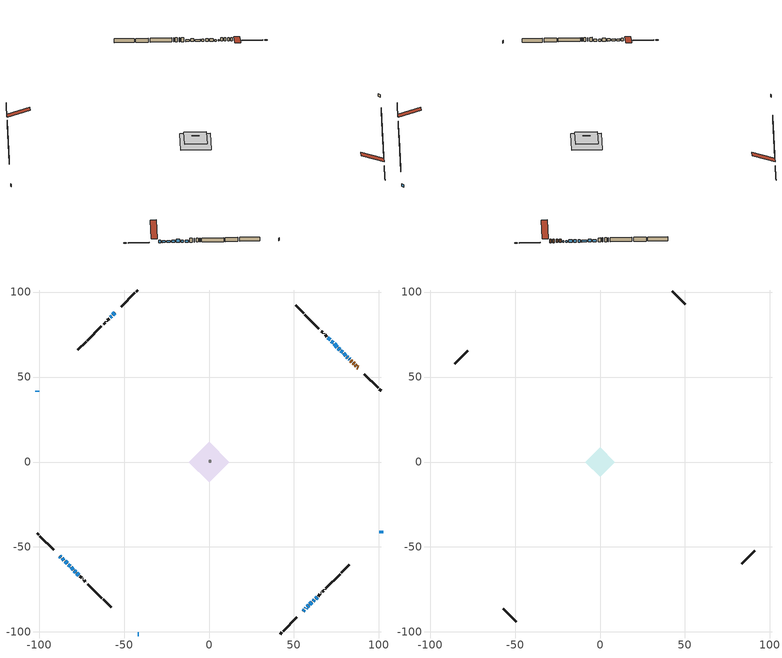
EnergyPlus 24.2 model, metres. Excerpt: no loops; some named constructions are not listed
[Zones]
conditioned space
 floor outside (Floor1 construction): -2.48,0 0,2.48 2.48,0 0,-2.48 z0
 floor outside (Floor2 construction): -3.28,0 0,3.28 3.28,0 0,-3.28 z0
 floor adiabatic (AdiabaticFloorConstruction): -11.78,0 0,11.78 11.78,0 0,-11.78 z0
 floor foundation (Slab1 construction): -8.3,3.08 -3.08,8.3 8.3,-3.08 3.08,-8.3 z0
 wall outside (RimJoist1 construction): 41.93,-101.23 42.93,-100.23 / -101.23,-41.93 -100.23,-42.93 / -41.93,101.23 -42.93,100.23 / 101.23,41.93 100.23,42.93 z0:0.3
 wall outside (RimJoist2 construction): 43.59,-99.57 51.72,-91.44 / -99.57,-43.59 -91.44,-51.72 / -43.59,99.57 -51.72,91.44 / 99.57,43.59 91.44,51.72 z0:0.3
 wall outside (AdiabaticWallConstruction 1): 87.8,55.36 87.33,55.83 / 86.67,56.49 86.06,57.1 / 85.4,57.76 84.76,58.4 / 84.1,59.06 83.47,59.69 z0:2.03
 wall outside (AdiabaticWallConstruction): 82.82,60.34 82.44,60.72 z0:0.94; 55.36,-87.8 56.19,-86.97 z0:0.46; -101.23,41.93 -101.23,41.37 / -41.93,-101.23 -41.37,-101.23 / 56.85,-86.32 57.24,-85.92 / 59.38,-83.78 60.6,-82.56 / 80.51,62.65 79.29,63.87 / 78.64,64.52 77.67,65.49 / -82.77,-60.39 -81.73,-61.43 / 101.23,-41.93 101.23,-40.56 z0:1.47; 57.9,-85.26 58.72,-84.44 / 81.78,61.38 81.17,61.99 z0:0.97; -87.8,-55.36 -87.11,-56.05 z0:1.6; 77.01,66.15 76.18,66.98 z0:1.37; -86.46,-56.7 -85.34,-57.82 / 61.26,-81.9 62.08,-81.08 / 75.53,67.63 73.7,69.46 / -55.36,87.8 -56.58,86.58 / -57.24,85.92 -58.07,85.09 / -79.2,-63.96 -78.37,-64.79 / -77.71,-65.45 -76.6,-66.56 / 62.74,-80.42 63.57,-79.6 z0:1.17; -84.69,-58.47 -83.43,-59.73 / 71.34,71.82 69.99,73.17 z0:1.22; -81.07,-62.09 -79.85,-63.31 z0:1.93; 73.04,70.12 72,71.16 z0:1.78
 wall outside (Wall1 construction): 64.22,-78.94 65.24,-77.92 / -75.94,-67.22 -74.93,-68.24 / -58.72,84.44 -59.74,83.42 / 69.33,73.83 68.31,74.85 z0:2.44
 wall outside (Wall2 construction): 65.9,-77.27 66.02,-77.14 / -74.27,-68.89 -74.14,-69.02 / -60.4,82.76 -60.52,82.64 / 67.66,75.5 67.53,75.63 z0:2.44
 wall outside (Wall3 construction): 66.68,-76.48 67.44,-75.72 / -73.49,-69.67 -72.72,-70.44 / -61.18,81.98 -61.94,81.22 / 66.87,76.29 66.11,77.05 z0:2.44
 wall outside (Wall4 construction): 68.1,-75.06 68.17,-74.99 / -72.06,-71.1 -72,-71.17 / -62.6,80.56 -62.67,80.49 / 65.45,77.71 65.38,77.78 z0:2.44
 wall outside (Wall5 construction): 68.83,-74.34 77.18,-65.98 / -71.34,-71.82 -62.98,-80.18 / -63.33,79.83 -71.68,71.48 / 64.73,78.43 56.37,86.79 z0:2.44
 wall outside (Wall6 construction): 77.84,-65.32 82.62,-60.54 / -62.32,-80.84 -57.54,-85.62 / -72.34,70.82 -77.12,66.04 / 55.71,87.45 50.93,92.23 z0:2.44
 window (WindowConstruction 23): 82.81,60.35 82.44,60.72 z0:0.94
 window (WindowConstruction 7): 55.36,-87.8 56.19,-86.97 z0:0.46
 window (WindowConstruction 8): -101.23,41.93 -101.23,41.37 z0:1.47
 window (WindowConstruction 9): -41.93,-101.23 -41.37,-101.23 z0:1.47
 window (WindowConstruction 10): 56.85,-86.31 57.24,-85.92 z0:1.47
 window (WindowConstruction 11): 57.9,-85.26 58.72,-84.44 z0:0.97
 window (WindowConstruction 12): 59.38,-83.78 60.6,-82.56 z0:1.47
 window (WindowConstruction 13): 81.78,61.38 81.17,61.99 z0:0.97
 window (WindowConstruction 14): 80.51,62.65 79.29,63.87 z0:1.47
 window (WindowConstruction 24): -87.8,-55.36 -87.11,-56.05 z0:1.6
 window (WindowConstruction 15): 78.64,64.52 77.67,65.49 z0:1.47
 window (WindowConstruction 25): 77.01,66.15 76.18,66.98 z0:1.37
 window (WindowConstruction 16): -86.46,-56.7 -85.34,-57.82 z0:1.17
 window (WindowConstruction 17): 61.26,-81.9 62.08,-81.08 z0:1.17
 window (WindowConstruction 18): 75.53,67.63 73.7,69.46 z0:1.17
 window (WindowConstruction 19): -55.36,87.8 -56.58,86.58 z0:1.17
 window (WindowConstruction 20): -57.24,85.92 -58.07,85.09 z0:1.17
 window (WindowConstruction): -84.69,-58.47 -83.43,-59.73 z0:1.22
 window (WindowConstruction 21): -82.77,-60.39 -81.73,-61.43 z0:1.47
 window (WindowConstruction 22): -81.07,-62.09 -79.85,-63.31 z0:1.93
 window (WindowConstruction 1): -79.2,-63.97 -78.37,-64.79 z0:1.17
 window (WindowConstruction 2): 73.04,70.12 72,71.16 z0:1.78
 window (WindowConstruction 3): -77.71,-65.45 -76.6,-66.56 z0:1.17
 window (WindowConstruction 4): 101.23,-41.93 101.23,-40.56 z0:1.47
 window (WindowConstruction 5): 62.74,-80.42 63.56,-79.6 z0:1.17
 window (WindowConstruction 6): 71.34,71.82 69.99,73.17 z0:1.22
 door (Door): 87.8,55.36 87.33,55.83 z0:2.03
 door (Door 1): 86.67,56.49 86.06,57.1 z0:2.03
 door (Door 2): 85.4,57.76 84.76,58.4 z0:2.03
 door (Door 3): 84.1,59.06 83.47,59.69 z0:2.03
 ceiling adiabatic (AdiabaticFloorConstruction): 0,-11.78 11.78,0 0,11.78 -11.78,0 z0
furnace airloop ret air zone
 floor adiabatic (AdiabaticConst): 0,0 0,1 1,1 1,0 z0
 wall adiabatic (AdiabaticConst): 0,1 0,0 1,0 1,1 0,1 z0:1
 ceiling adiabatic (AdiabaticConst): 1,0 1,1 0,1 0,0 z1
attic - vented
 floor to conditioned space (Floor3 construction Reversed): -8.64,0 0,8.64 8.64,0 0,-8.64 z2.44
 floor to conditioned space (Floor4 construction Reversed): -2.77,0 0,2.77 2.77,0 0,-2.77 z2.44
 wall outside (Wall7 construction): 83.28,-59.88 90.96,-52.2 / -56.88,-86.28 -49.2,-93.96 / -77.78,65.38 -85.46,57.7 / 50.27,92.89 42.59,100.57 z0:2.44
 roof outside (Roof1 construction): 54.71,-88.45,2.44 45.88,-79.63,6.6 43.55,-81.95,6.6 52.38,-90.78,2.44; -88.45,-54.71,2.44 -79.63,-45.88,6.6 -81.95,-43.55,6.6 -90.78,-52.38,2.44; -54.71,88.45,2.44 -45.88,79.63,6.6 -43.55,81.95,6.6 -52.38,90.78,2.44; 88.45,54.71,2.44 79.63,45.88,6.6 81.95,43.55,6.6 90.78,52.38,2.44
[Schedule:Day:Interval]
interior lighting schedule day 11: No, 01:00, 0.109091, 04:00, 0.0909091, 05:00, 0.1, 06:00, 0.163636, 07:00, 0.272727, 08:00, 0.345455, 10:00, 0.372727, 11:00, 0.354545, 12:00, 0.336364, 13:00, 0.327273, 14:00, 0.318182, 15:00, 0.336364, 16:00, 0.372727, 17:00, 0.454545, 18:00, 0.590909, 19:00, 0.781818, 20:00, 0.963636, 21:00, 1, 22:00, 0.718182, 23:00, 0.363636, 24:00, 0.163636
interior lighting schedule default day; occupants schedule default day; mech vent bath fan 0 schedule default day; mech vent bath fan 1 schedule default day; mech vent bath fan 2 schedule default day; mech vent range fan 0 schedule default day; misc plug loads schedule default day; clothes dryer exhaust 0 schedule default day; cooling season schedule day; cooling season schedule day 2; cooling season schedule default day; exterior lighting schedule default day; natural vent schedule default day: No, 24:00, 0
occupants schedule day: No, 05:00, 0.426829, 06:00, 0.719512, 07:00, 1, 08:00, 0.670732, 09:00, 0.329268, 14:00, 0.170732, 15:00, 0.231707, 16:00, 0.329268, 17:00, 0.5, 18:00, 0.670732, 19:00, 0.829268, 21:00, 1, 22:00, 0.853659, 23:00, 0.646341, 24:00, 0.426829
mech vent bath fan 0 schedule day; mech vent bath fan 1 schedule day; mech vent bath fan 2 schedule day: No, 07:00, 0, 08:00, 1, 09:00, 0.2, 24:00, 0
mech vent range fan 0 schedule day: No, 18:00, 0, 19:00, 1, 20:00, 0.2, 24:00, 0
misc plug loads schedule day: No, 06:00, 0.705882, 07:00, 0.745098, 08:00, 0.803922, 15:00, 0.823529, 16:00, 0.862745, 17:00, 0.921569, 18:00, 0.980392, 19:00, 1, 20:00, 0.980392, 21:00, 0.941176, 22:00, 0.862745, 23:00, 0.784314, 24:00, 0.72549
clothes dryer exhaust 0 schedule day: No, 01:00, 0.123457, 02:00, 0.0740741, 03:00, 0.0493827, 04:00, 0.0246914, 05:00, 0.0493827, 06:00, 0.0740741, 07:00, 0.197531, 08:00, 0.395062, 09:00, 0.592593, 10:00, 0.839506, 11:00, 0.962963, 12:00, 1, 13:00, 0.91358, 14:00, 0.82716, 15:00, 0.716049, 16:00, 0.753086, 17:00, 0.679012, 18:00, 0.666667, 20:00, 0.62963, 21:00, 0.641975, 22:00, 0.666667, 23:00, 0.54321, 24:00, 0.296296
cooling season schedule day 1: No, 24:00, 1
exterior lighting schedule day: No, 01:00, 0.566667, 03:00, 0.524167, 05:00, 0.495833, 06:00, 0.5525, 07:00, 0.623333, 08:00, 0.580833, 09:00, 0.439167, 10:00, 0.354167, 12:00, 0.34, 13:00, 0.354167, 14:00, 0.396667, 15:00, 0.425, 16:00, 0.495833, 17:00, 0.623333, 18:00, 0.793333, 19:00, 0.906667, 20:00, 0.963333, 21:00, 0.991667, 22:00, 0.920833, 23:00, 0.793333, 24:00, 0.665833
exterior lighting schedule day 1: No, 01:00, 0.528571, 03:00, 0.488929, 05:00, 0.4625, 06:00, 0.515357, 07:00, 0.581429, 08:00, 0.541786, 09:00, 0.409643, 10:00, 0.330357, 12:00, 0.317143, 13:00, 0.330357, 14:00, 0.37, 15:00, 0.396429, 16:00, 0.4625, 17:00, 0.581429, 18:00, 0.74, 19:00, 0.845714, 20:00, 0.898571, 21:00, 0.925, 22:00, 0.858929, 23:00, 0.74, 24:00, 0.621071
exterior lighting schedule day 10: No, 01:00, 0.552381, 03:00, 0.510952, 05:00, 0.483333, 06:00, 0.538571, 07:00, 0.607619, 08:00, 0.56619, 09:00, 0.428095, 10:00, 0.345238, 12:00, 0.331429, 13:00, 0.345238, 14:00, 0.386667, 15:00, 0.414286, 16:00, 0.483333, 17:00, 0.607619, 18:00, 0.773333, 19:00, 0.88381, 20:00, 0.939048, 21:00, 0.966667, 22:00, 0.897619, 23:00, 0.773333, 24:00, 0.649048
exterior lighting schedule day 11: No, 01:00, 0.571429, 03:00, 0.528571, 05:00, 0.5, 06:00, 0.557143, 07:00, 0.628571, 08:00, 0.585714, 09:00, 0.442857, 10:00, 0.357143, 12:00, 0.342857, 13:00, 0.357143, 14:00, 0.4, 15:00, 0.428571, 16:00, 0.5, 17:00, 0.628571, 18:00, 0.8, 19:00, 0.914286, 20:00, 0.971429, 21:00, 1, 22:00, 0.928571, 23:00, 0.8, 24:00, 0.671429
exterior lighting schedule day 2: No, 01:00, 0.485714, 03:00, 0.449286, 05:00, 0.425, 06:00, 0.473571, 07:00, 0.534286, 08:00, 0.497857, 09:00, 0.376429, 10:00, 0.303571, 12:00, 0.291429, 13:00, 0.303571, 14:00, 0.34, 15:00, 0.364286, 16:00, 0.425, 17:00, 0.534286, 18:00, 0.68, 19:00, 0.777143, 20:00, 0.825714, 21:00, 0.85, 22:00, 0.789286, 23:00, 0.68, 24:00, 0.570714
exterior lighting schedule day 3: No, 01:00, 0.442857, 03:00, 0.409643, 05:00, 0.3875, 06:00, 0.431786, 07:00, 0.487143, 08:00, 0.453929, 09:00, 0.343214, 10:00, 0.276786, 12:00, 0.265714, 13:00, 0.276786, 14:00, 0.31, 15:00, 0.332143, 16:00, 0.3875, 17:00, 0.487143, 18:00, 0.62, 19:00, 0.708571, 20:00, 0.752857, 21:00, 0.775, 22:00, 0.719643, 23:00, 0.62, 24:00, 0.520357
exterior lighting schedule day 4: No, 01:00, 0.4, 03:00, 0.37, 05:00, 0.35, 06:00, 0.39, 07:00, 0.44, 08:00, 0.41, 09:00, 0.31, 10:00, 0.25, 12:00, 0.24, 13:00, 0.25, 14:00, 0.28, 15:00, 0.3, 16:00, 0.35, 17:00, 0.44, 18:00, 0.56, 19:00, 0.64, 20:00, 0.68, 21:00, 0.7, 22:00, 0.65, 23:00, 0.56, 24:00, 0.47
exterior lighting schedule day 5: No, 01:00, 0.380952, 03:00, 0.352381, 05:00, 0.333333, 06:00, 0.371429, 07:00, 0.419048, 08:00, 0.390476, 09:00, 0.295238, 10:00, 0.238095, 12:00, 0.228571, 13:00, 0.238095, 14:00, 0.266667, 15:00, 0.285714, 16:00, 0.333333, 17:00, 0.419048, 18:00, 0.533333, 19:00, 0.609524, 20:00, 0.647619, 21:00, 0.666667, 22:00, 0.619048, 23:00, 0.533333, 24:00, 0.447619
exterior lighting schedule day 6: No, 01:00, 0.390476, 03:00, 0.36119, 05:00, 0.341667, 06:00, 0.380714, 07:00, 0.429524, 08:00, 0.400238, 09:00, 0.302619, 10:00, 0.244048, 12:00, 0.234286, 13:00, 0.244048, 14:00, 0.273333, 15:00, 0.292857, 16:00, 0.341667, 17:00, 0.429524, 18:00, 0.546667, 19:00, 0.624762, 20:00, 0.66381, 21:00, 0.683333, 22:00, 0.634524, 23:00, 0.546667, 24:00, 0.45881
exterior lighting schedule day 7: No, 01:00, 0.419048, 03:00, 0.387619, 05:00, 0.366667, 06:00, 0.408571, 07:00, 0.460952, 08:00, 0.429524, 09:00, 0.324762, 10:00, 0.261905, 12:00, 0.251429, 13:00, 0.261905, 14:00, 0.293333, 15:00, 0.314286, 16:00, 0.366667, 17:00, 0.460952, 18:00, 0.586667, 19:00, 0.670476, 20:00, 0.712381, 21:00, 0.733333, 22:00, 0.680952, 23:00, 0.586667, 24:00, 0.492381
exterior lighting schedule day 8: No, 01:00, 0.466667, 03:00, 0.431667, 05:00, 0.408333, 06:00, 0.455, 07:00, 0.513333, 08:00, 0.478333, 09:00, 0.361667, 10:00, 0.291667, 12:00, 0.28, 13:00, 0.291667, 14:00, 0.326667, 15:00, 0.35, 16:00, 0.408333, 17:00, 0.513333, 18:00, 0.653333, 19:00, 0.746667, 20:00, 0.793333, 21:00, 0.816667, 22:00, 0.758333, 23:00, 0.653333, 24:00, 0.548333
exterior lighting schedule day 9: No, 01:00, 0.509524, 03:00, 0.47131, 05:00, 0.445833, 06:00, 0.496786, 07:00, 0.560476, 08:00, 0.522262, 09:00, 0.394881, 10:00, 0.318452, 12:00, 0.305714, 13:00, 0.318452, 14:00, 0.356667, 15:00, 0.382143, 16:00, 0.445833, 17:00, 0.560476, 18:00, 0.713333, 19:00, 0.815238, 20:00, 0.86619, 21:00, 0.891667, 22:00, 0.827976, 23:00, 0.713333, 24:00, 0.59869
[Schedule:Week:Daily]
interior lighting schedule Week Rule - Dec2-Dec31: interior lighting schedule day 11, interior lighting schedule day 11, interior lighting schedule day 11, interior lighting schedule day 11, interior lighting schedule day 11, interior lighting schedule day 11, interior lighting schedule day 11, interior lighting schedule default day, interior lighting schedule default day, interior lighting schedule default day, interior lighting schedule default day, interior lighting schedule default day
occupants schedule Week Rule - Jan1-Dec31: occupants schedule day, occupants schedule day, occupants schedule day, occupants schedule day, occupants schedule day, occupants schedule day, occupants schedule day, occupants schedule default day, occupants schedule default day, occupants schedule default day, occupants schedule default day, occupants schedule default day
mech vent bath fan 0 schedule Week Rule - Jan1-Dec31: mech vent bath fan 0 schedule day, mech vent bath fan 0 schedule day, mech vent bath fan 0 schedule day, mech vent bath fan 0 schedule day, mech vent bath fan 0 schedule day, mech vent bath fan 0 schedule day, mech vent bath fan 0 schedule day, mech vent bath fan 0 schedule default day, mech vent bath fan 0 schedule default day, mech vent bath fan 0 schedule default day, mech vent bath fan 0 schedule default day, mech vent bath fan 0 schedule default day
mech vent bath fan 1 schedule Week Rule - Jan1-Dec31: mech vent bath fan 1 schedule day, mech vent bath fan 1 schedule day, mech vent bath fan 1 schedule day, mech vent bath fan 1 schedule day, mech vent bath fan 1 schedule day, mech vent bath fan 1 schedule day, mech vent bath fan 1 schedule day, mech vent bath fan 1 schedule default day, mech vent bath fan 1 schedule default day, mech vent bath fan 1 schedule default day, mech vent bath fan 1 schedule default day, mech vent bath fan 1 schedule default day
mech vent bath fan 2 schedule Week Rule - Jan1-Dec31: mech vent bath fan 2 schedule day, mech vent bath fan 2 schedule day, mech vent bath fan 2 schedule day, mech vent bath fan 2 schedule day, mech vent bath fan 2 schedule day, mech vent bath fan 2 schedule day, mech vent bath fan 2 schedule day, mech vent bath fan 2 schedule default day, mech vent bath fan 2 schedule default day, mech vent bath fan 2 schedule default day, mech vent bath fan 2 schedule default day, mech vent bath fan 2 schedule default day
mech vent range fan 0 schedule Week Rule - Jan1-Dec31: mech vent range fan 0 schedule day, mech vent range fan 0 schedule day, mech vent range fan 0 schedule day, mech vent range fan 0 schedule day, mech vent range fan 0 schedule day, mech vent range fan 0 schedule day, mech vent range fan 0 schedule day, mech vent range fan 0 schedule default day, mech vent range fan 0 schedule default day, mech vent range fan 0 schedule default day, mech vent range fan 0 schedule default day, mech vent range fan 0 schedule default day
misc plug loads schedule Week Rule - Jan1-Dec31: misc plug loads schedule day, misc plug loads schedule day, misc plug loads schedule day, misc plug loads schedule day, misc plug loads schedule day, misc plug loads schedule day, misc plug loads schedule day, misc plug loads schedule default day, misc plug loads schedule default day, misc plug loads schedule default day, misc plug loads schedule default day, misc plug loads schedule default day
clothes dryer exhaust 0 schedule Week Rule - Jan1-Dec31: clothes dryer exhaust 0 schedule day, clothes dryer exhaust 0 schedule day, clothes dryer exhaust 0 schedule day, clothes dryer exhaust 0 schedule day, clothes dryer exhaust 0 schedule day, clothes dryer exhaust 0 schedule day, clothes dryer exhaust 0 schedule day, clothes dryer exhaust 0 schedule default day, clothes dryer exhaust 0 schedule default day, clothes dryer exhaust 0 schedule default day, clothes dryer exhaust 0 schedule default day, clothes dryer exhaust 0 schedule default day
cooling season schedule Week Rule - Jan1-May26: cooling season schedule day, cooling season schedule day, cooling season schedule day, cooling season schedule day, cooling season schedule day, cooling season schedule day, cooling season schedule day, cooling season schedule default day, cooling season schedule default day, cooling season schedule default day, cooling season schedule default day, cooling season schedule default day
cooling season schedule Week Rule - May27-Jun2: cooling season schedule day, cooling season schedule day, cooling season schedule day, cooling season schedule day, cooling season schedule day, cooling season schedule day 1, cooling season schedule day 1, cooling season schedule default day, cooling season schedule default day, cooling season schedule default day, cooling season schedule default day, cooling season schedule default day
cooling season schedule Week Rule - Jun3-Aug25: cooling season schedule day 1, cooling season schedule day 1, cooling season schedule day 1, cooling season schedule day 1, cooling season schedule day 1, cooling season schedule day 1, cooling season schedule day 1, cooling season schedule default day, cooling season schedule default day, cooling season schedule default day, cooling season schedule default day, cooling season schedule default day
cooling season schedule Week Rule - Aug26-Sep1: cooling season schedule day 1, cooling season schedule day 1, cooling season schedule day 1, cooling season schedule day 1, cooling season schedule day 1, cooling season schedule day 1, cooling season schedule day 2, cooling season schedule default day, cooling season schedule default day, cooling season schedule default day, cooling season schedule default day, cooling season schedule default day
cooling season schedule Week Rule - Sep2-Dec31: cooling season schedule day 2, cooling season schedule day 2, cooling season schedule day 2, cooling season schedule day 2, cooling season schedule day 2, cooling season schedule day 2, cooling season schedule day 2, cooling season schedule default day, cooling season schedule default day, cooling season schedule default day, cooling season schedule default day, cooling season schedule default day
exterior lighting schedule Week Rule - Jan1-Jan27: exterior lighting schedule day, exterior lighting schedule day, exterior lighting schedule day, exterior lighting schedule day, exterior lighting schedule day, exterior lighting schedule day, exterior lighting schedule day, exterior lighting schedule default day, exterior lighting schedule default day, exterior lighting schedule default day, exterior lighting schedule default day, exterior lighting schedule default day
exterior lighting schedule Week Rule - Jan28-Feb3: exterior lighting schedule day, exterior lighting schedule day, exterior lighting schedule day, exterior lighting schedule day, exterior lighting schedule day 1, exterior lighting schedule day 1, exterior lighting schedule day 1, exterior lighting schedule default day, exterior lighting schedule default day, exterior lighting schedule default day, exterior lighting schedule default day, exterior lighting schedule default day
exterior lighting schedule Week Rule - Feb4-Feb24: exterior lighting schedule day 1, exterior lighting schedule day 1, exterior lighting schedule day 1, exterior lighting schedule day 1, exterior lighting schedule day 1, exterior lighting schedule day 1, exterior lighting schedule day 1, exterior lighting schedule default day, exterior lighting schedule default day, exterior lighting schedule default day, exterior lighting schedule default day, exterior lighting schedule default day
exterior lighting schedule Week Rule - Feb25-Mar3: exterior lighting schedule day 1, exterior lighting schedule day 1, exterior lighting schedule day 1, exterior lighting schedule day 1, exterior lighting schedule day 2, exterior lighting schedule day 2, exterior lighting schedule day 2, exterior lighting schedule default day, exterior lighting schedule default day, exterior lighting schedule default day, exterior lighting schedule default day, exterior lighting schedule default day
exterior lighting schedule Week Rule - Mar4-Mar31: exterior lighting schedule day 2, exterior lighting schedule day 2, exterior lighting schedule day 2, exterior lighting schedule day 2, exterior lighting schedule day 2, exterior lighting schedule day 2, exterior lighting schedule day 2, exterior lighting schedule default day, exterior lighting schedule default day, exterior lighting schedule default day, exterior lighting schedule default day, exterior lighting schedule default day
exterior lighting schedule Week Rule - Apr1-Apr28: exterior lighting schedule day 3, exterior lighting schedule day 3, exterior lighting schedule day 3, exterior lighting schedule day 3, exterior lighting schedule day 3, exterior lighting schedule day 3, exterior lighting schedule day 3, exterior lighting schedule default day, exterior lighting schedule default day, exterior lighting schedule default day, exterior lighting schedule default day, exterior lighting schedule default day
exterior lighting schedule Week Rule - Apr29-May5: exterior lighting schedule day 3, exterior lighting schedule day 3, exterior lighting schedule day 4, exterior lighting schedule day 4, exterior lighting schedule day 4, exterior lighting schedule day 4, exterior lighting schedule day 4, exterior lighting schedule default day, exterior lighting schedule default day, exterior lighting schedule default day, exterior lighting schedule default day, exterior lighting schedule default day
exterior lighting schedule Week Rule - May6-May26: exterior lighting schedule day 4, exterior lighting schedule day 4, exterior lighting schedule day 4, exterior lighting schedule day 4, exterior lighting schedule day 4, exterior lighting schedule day 4, exterior lighting schedule day 4, exterior lighting schedule default day, exterior lighting schedule default day, exterior lighting schedule default day, exterior lighting schedule default day, exterior lighting schedule default day
exterior lighting schedule Week Rule - May27-Jun2: exterior lighting schedule day 4, exterior lighting schedule day 4, exterior lighting schedule day 4, exterior lighting schedule day 4, exterior lighting schedule day 4, exterior lighting schedule day 5, exterior lighting schedule day 5, exterior lighting schedule default day, exterior lighting schedule default day, exterior lighting schedule default day, exterior lighting schedule default day, exterior lighting schedule default day
exterior lighting schedule Week Rule - Jun3-Jun30: exterior lighting schedule day 5, exterior lighting schedule day 5, exterior lighting schedule day 5, exterior lighting schedule day 5, exterior lighting schedule day 5, exterior lighting schedule day 5, exterior lighting schedule day 5, exterior lighting schedule default day, exterior lighting schedule default day, exterior lighting schedule default day, exterior lighting schedule default day, exterior lighting schedule default day
exterior lighting schedule Week Rule - Jul1-Jul28: exterior lighting schedule day 6, exterior lighting schedule day 6, exterior lighting schedule day 6, exterior lighting schedule day 6, exterior lighting schedule day 6, exterior lighting schedule day 6, exterior lighting schedule day 6, exterior lighting schedule default day, exterior lighting schedule default day, exterior lighting schedule default day, exterior lighting schedule default day, exterior lighting schedule default day
exterior lighting schedule Week Rule - Jul29-Aug4: exterior lighting schedule day 6, exterior lighting schedule day 6, exterior lighting schedule day 6, exterior lighting schedule day 7, exterior lighting schedule day 7, exterior lighting schedule day 7, exterior lighting schedule day 7, exterior lighting schedule default day, exterior lighting schedule default day, exterior lighting schedule default day, exterior lighting schedule default day, exterior lighting schedule default day
exterior lighting schedule Week Rule - Aug5-Aug25: exterior lighting schedule day 7, exterior lighting schedule day 7, exterior lighting schedule day 7, exterior lighting schedule day 7, exterior lighting schedule day 7, exterior lighting schedule day 7, exterior lighting schedule day 7, exterior lighting schedule default day, exterior lighting schedule default day, exterior lighting schedule default day, exterior lighting schedule default day, exterior lighting schedule default day
exterior lighting schedule Week Rule - Aug26-Sep1: exterior lighting schedule day 7, exterior lighting schedule day 7, exterior lighting schedule day 7, exterior lighting schedule day 7, exterior lighting schedule day 7, exterior lighting schedule day 7, exterior lighting schedule day 8, exterior lighting schedule default day, exterior lighting schedule default day, exterior lighting schedule default day, exterior lighting schedule default day, exterior lighting schedule default day
exterior lighting schedule Week Rule - Sep2-Sep29: exterior lighting schedule day 8, exterior lighting schedule day 8, exterior lighting schedule day 8, exterior lighting schedule day 8, exterior lighting schedule day 8, exterior lighting schedule day 8, exterior lighting schedule day 8, exterior lighting schedule default day, exterior lighting schedule default day, exterior lighting schedule default day, exterior lighting schedule default day, exterior lighting schedule default day
exterior lighting schedule Week Rule - Sep30-Oct6: exterior lighting schedule day 8, exterior lighting schedule day 9, exterior lighting schedule day 9, exterior lighting schedule day 9, exterior lighting schedule day 9, exterior lighting schedule day 9, exterior lighting schedule day 9, exterior lighting schedule default day, exterior lighting schedule default day, exterior lighting schedule default day, exterior lighting schedule default day, exterior lighting schedule default day
exterior lighting schedule Week Rule - Oct7-Oct27: exterior lighting schedule day 9, exterior lighting schedule day 9, exterior lighting schedule day 9, exterior lighting schedule day 9, exterior lighting schedule day 9, exterior lighting schedule day 9, exterior lighting schedule day 9, exterior lighting schedule default day, exterior lighting schedule default day, exterior lighting schedule default day, exterior lighting schedule default day, exterior lighting schedule default day
exterior lighting schedule Week Rule - Oct28-Nov3: exterior lighting schedule day 9, exterior lighting schedule day 9, exterior lighting schedule day 9, exterior lighting schedule day 9, exterior lighting schedule day 10, exterior lighting schedule day 10, exterior lighting schedule day 10, exterior lighting schedule default day, exterior lighting schedule default day, exterior lighting schedule default day, exterior lighting schedule default day, exterior lighting schedule default day
exterior lighting schedule Week Rule - Nov4-Nov24: exterior lighting schedule day 10, exterior lighting schedule day 10, exterior lighting schedule day 10, exterior lighting schedule day 10, exterior lighting schedule day 10, exterior lighting schedule day 10, exterior lighting schedule day 10, exterior lighting schedule default day, exterior lighting schedule default day, exterior lighting schedule default day, exterior lighting schedule default day, exterior lighting schedule default day
exterior lighting schedule Week Rule - Nov25-Dec1: exterior lighting schedule day 10, exterior lighting schedule day 10, exterior lighting schedule day 10, exterior lighting schedule day 10, exterior lighting schedule day 10, exterior lighting schedule day 10, exterior lighting schedule day 11, exterior lighting schedule default day, exterior lighting schedule default day, exterior lighting schedule default day, exterior lighting schedule default day, exterior lighting schedule default day
exterior lighting schedule Week Rule - Dec2-Dec31: exterior lighting schedule day 11, exterior lighting schedule day 11, exterior lighting schedule day 11, exterior lighting schedule day 11, exterior lighting schedule day 11, exterior lighting schedule day 11, exterior lighting schedule day 11, exterior lighting schedule default day, exterior lighting schedule default day, exterior lighting schedule default day, exterior lighting schedule default day, exterior lighting schedule default day
natural vent schedule Week Rule - Jan1-Dec31: natural vent schedule default day, natural vent schedule default day, natural vent schedule default day, natural vent schedule default day, natural vent schedule default day, natural vent schedule default day, natural vent schedule default day, natural vent schedule default day, natural vent schedule default day, natural vent schedule default day, natural vent schedule default day, natural vent schedule default day
[Schedule:Year]
clothes dryer exhaust 0 schedule: clothes dryer exhaust 0 schedule Week Rule - Jan1-Dec31, 1, 1, 12, 31
cooling season schedule: cooling season schedule Week Rule - Jan1-May26, 1, 1, 5, 26, cooling season schedule Week Rule - May27-Jun2, 5, 27, 6, 2, cooling season schedule Week Rule - Jun3-Aug25, 6, 3, 8, 25, cooling season schedule Week Rule - Aug26-Sep1, 8, 26, 9, 1, cooling season schedule Week Rule - Sep2-Dec31, 9, 2, 12, 31
natural vent schedule: natural vent schedule Week Rule - Jan1-Dec31, 1, 1, 12, 31
